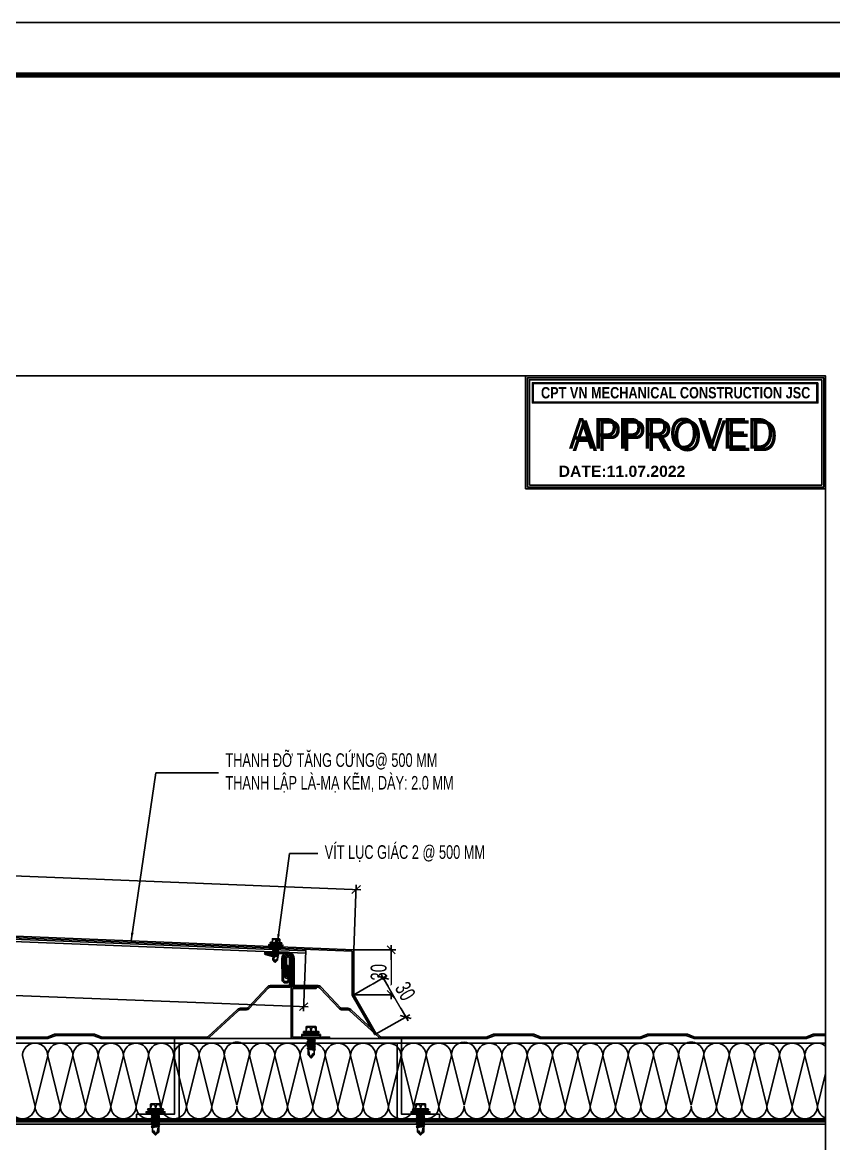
# Model space of a CAD drawing. Header units: inches. Extents: x 340055 to 349452, y -34649 to -30845.
# Drawn here: x 346654.8 to 346833.4, y -32537.8 to -32290.9 of the extents above; entities that cross this region are included whole.
import ezdxf
from ezdxf.enums import TextEntityAlignment as Align

# ---------------------------------------------------------------- set-up
doc = ezdxf.new("R2010")
doc.units = ezdxf.units.IN
doc.header["$MEASUREMENT"] = 0
for name, color, linetype in [('1', 1, 'Continuous'), ('3', 3, 'Continuous'), ('9', 9, 'Continuous'), ('DIM', 8, 'Continuous'), ('flashing', 6, 'Continuous'), ('FLAT BAR', 1, 'Continuous'), ('NET IN', 3, 'Continuous'), ('STRUCTURE', 1, 'Continuous')]:
    doc.layers.add(name, color=color, linetype=linetype)
doc.layers.add('TL-TIILE BLOCK A2$0$TL-TITLE BLOCK 1', color=7, linetype='Continuous', lineweight=50)
doc.styles.add('2501', font='', dxfattribs={"height": 250})
doc.styles.add('HX3', font='')
doc.styles.add('ST1H', font='vnshxh.shx', dxfattribs={"width": 0.7})
doc.styles.get('2501').set_extended_font_data('.VnArialH', bold=True)
doc.styles.get('HX3').set_extended_font_data('.VnBlackH')
doc.dimstyles.new('3', dxfattribs={"dimtxt": 3.5, "dimasz": 1.8, "dimexe": 1, "dimexo": 0, "dimgap": 1, "dimtad": 1, "dimdec": 0, "dimlfac": 3, "dimzin": 0, "dimdsep": 46, "dimtxsty": 'ST1H', "dimblk": 'OBLIQUE', "dimcen": 1, "dimdle": 1, "dimclrd": 8, "dimclre": 8, "dimclrt": 3, "dimadec": 0, "dimazin": 0, "dimtfac": 1, "dimtdec": 0, "dimtix": 1, "dimtofl": 0, "dimtmove": 1, "dimatfit": 3, "dimfxl": 0, "dimtolj": 1, "dimtzin": 0, "dimlwd": -1, "dimlwe": -1, "dimarcsym": 0})

# ---------------------------------------------------------------- blocks, each defined once
blk = doc.blocks.new('Short_Self_drilling')
at = {"layer": 'STRUCTURE', "color": 1, "linetype": 'Continuous'}
for p, q in [((6.427627954479767, 1.738392833212921), (-6.429513005297069, 1.731407889110349)), ((5.140815966860309, 3.758576308190055), (-5.14489680096085, 3.752988352908037)), ((-2.573002946065441, 2.897242611076892), (-5.14443113802034, 2.895845622256533)), ((-3.430611339657064, 3.753919678788276), (-3.432241159947287, 6.753919236069512)), ((2.996096488470096, 7.185983073446356), (-3.003902626091595, 7.182723432865324)), ((2.569853437845137, 2.900036588717998), (-2.573002946065441, 2.897242611076892)), ((-2.139722270753346, 2.804301490893651), (-2.139772891068527, 2.897477973489782)), ((6.254783779336451, 0.0033980583401509), (0, 0)), ((2.153436330773339, 2.803610794889015), (2.153384068114194, 2.899810331941417)), ((2.155231403857344, -0.5005684986439779), (2.15495177851361, 0.0141360434123012)), ((5.141281629800816, 2.901433577538357), (2.569853437845137, 2.900036588717998)), ((3.426530505556522, 3.757644982309622), (3.424900685266298, 6.757644539590662)), ((2.991563898096242, -1.173873452849355), (-2.701271820829788, -0.2300478911484528)), ((2.992392778130254, -2.699587513408329), (-2.700442940795775, -1.755761951707427)), ((2.993221658163487, -4.225301573973735), (-2.699614060763321, -3.281476012272638)), ((2.994050538196721, -5.751015634532515), (-2.698785180729308, -4.807190072831807)), ((2.994879418229954, -7.276729695091684), (-2.697956300695295, -6.332904133390587)), ((-2.137447682919757, -1.38251746946623), (-2.137727308262713, -0.8678129274101462)), ((-2.136618802886524, -2.908231530031636), (-2.136898428229479, -2.393526987975357)), ((-2.135789922853291, -4.433945590590611), (-2.136069548196246, -3.919241048534526)), ((-2.134961042819278, -5.959659651149584), (-2.135240668163012, -5.444955109093501)), ((-2.134132162785265, -7.485373711708558), (-2.134411788129, -6.970669169652475)), ((2.156060283889798, -2.026282559202952), (2.155780658547623, -1.511578017146868)), ((2.15688916392459, -3.551996619768162), (2.156609538580076, -3.037292077712078)), ((2.157718043957824, -5.077710680327137), (2.157438418614089, -4.563006138271052)), ((2.158546923991057, -6.603424740886306), (2.158267298648102, -6.088720198830222)), ((2.15937580402429, -8.129138801445281), (2.159096178681335, -7.614434259389196)), ((-1.907191146453572, -7.989583161942521), (-2.697127420662841, -7.858618193949756)), ((-2.136158421138263, -12.33087536617618), (-2.138249313164383, -8.482184079380202)), ((2.995708298264746, -8.802443755650854), (-1.142445727708296, -8.11637169230341)), ((2.149547514491652, -12.31434126327446), (2.147825613319842, -9.144849030159936))]:
    blk.add_line(p, q, dxfattribs=at)
blk.add_lwpolyline([(6.427860785949242, 1.309821467886779), (6.427627954479767, 1.738392833212921), (2.141332692833592, 2.806627274651808), (-2.144380960424314, 2.804298959951016), (-6.429513005297069, 1.731407889110349), (-6.429280173826034, 1.302836523784402)], close=True, dxfattribs=at)
for points in [[(-6.429280173826034, 1.302836523784402, -0.0888693454293002), (-6.25478377933567, -0.0033980583403458), (0, 0)], [(-0.1341407912236069, 3.755710563915012), (-0.330345590953844, 6.230310601738112, 0.3388783609517814), (-3.136335632067389, 6.228786181678383), (-3.329851547487903, 3.753974418914497)], [(3.295402521552594, 3.757573743949576), (3.099197721822357, 6.232173781772481, 0.3388783609517814), (0.2932076807080323, 6.230649361712753), (0.0996917652875189, 3.755837598948866)], [(-0.0831780369654942, -14.04042361661777), (-1.03952331320709, -12.24293085970332, -0.1486571711961959), (-1.399506232658105, -11.20425887450743), (-1.950379671918978, -7.716112156382742, -0.8150058696070384), (-1.207708120741569, -7.772025647410178, 0.1508326184272741), (-0.8461097890631208, -8.67637043731208)], [(2.149547514491652, -12.31434126327446), (0.1736163688643241, -14.2353829229142, -0.3335959825449872), (-0.1674471447708389, -14.24431018685326), (-2.136158421138263, -12.33087536617618)], [(2.149547514491652, -12.31434126327446), (1.711418715799611, -11.69935902120947, 0.522420288142555), (0.8806162489542787, -11.70855234734862), (-0.1674471447708389, -14.24431018685326)]]:
    blk.add_lwpolyline(points, format="xyb", dxfattribs=at)
for points in [[(2.991563898096242, -1.173873452849355), (2.155780993783212, -1.512195084185675), (-2.14239666522995, -0.8481802353483413), (-2.701271820829788, -0.2300478911484528), (-2.356202546260776, -0.0012800624287723)], [(2.992392778130254, -2.699587513408329), (2.156609873816445, -3.037909144744844), (-2.141567785197496, -2.37389429590751), (-2.700442940795775, -1.755761951707427), (-2.137447682919757, -1.38251746946623), (2.156060283889798, -2.026282559202952), (2.992392778130254, -2.699587513408329)], [(2.993221658163487, -4.225301573973735), (2.157438753850458, -4.56362320531025), (-2.140738905162704, -3.899608356472721), (-2.699614060763321, -3.281476012272638), (-2.136618802886524, -2.908231530031636), (2.15688916392459, -3.551996619768162), (2.993221658163487, -4.225301573973735)], [(2.994050538196721, -5.751015634532515), (2.158267633882912, -6.089337265869223), (-2.13991002512947, -5.425322417031696), (-2.698785180729308, -4.807190072831807), (-2.135789922853291, -4.433945590590611), (2.157718043957824, -5.077710680327137), (2.994050538196721, -5.751015634532515)], [(2.994879418229954, -7.276729695091684), (2.159096513917704, -7.615051326428198), (-2.139081145097017, -6.951036477590864), (-2.697956300695295, -6.332904133390587), (-2.134961042819278, -5.959659651149584), (2.158546923991057, -6.603424740886306), (2.994879418229954, -7.276729695091684)], [(-1.82255174405405, -8.525522331768894), (-2.138252265063004, -8.476750538149838), (-2.697127420662841, -7.858618193949756), (-2.134132162785265, -7.485373711708558), (-1.830993748842177, -7.530826038752299)], [(-1.26446323386803, -7.615771163026237), (2.15937580402429, -8.129138801445281), (2.995708298264746, -8.802443755650854)], [(-1.178973661122914, -0.0006405051596759999), (2.155231403857344, -0.5005684986439779), (2.991563898096242, -1.173873452849355)], [(2.995708298264746, -8.802443755650854), (2.159925393950938, -9.140765386987173), (-0.8461097890631208, -8.67637043731208)]]:
    blk.add_lwpolyline(points, dxfattribs=at)
for centre, radius, start, end in [((-4.990675107008168, 3.324500645651953), 0.4553965811850028, 109.7948656341679, 250.2673889182501), ((-3.00366979462134, 6.754152067539183), 0.4285714285714286, 90.03112727622582, 180.0311272761997), ((2.996329319940351, 6.757411708120407), 0.4285714285714286, 0.0311272761997568, 90.03112727622582), ((5.067819174060787, 3.329965159149001), 0.4347827605151089, 279.7275654188923, 80.33468913347895), ((9.987420900819416, 0.1735689433930604), 3.736514152360963, 162.296318979917, 182.6103064937473)]:
    blk.add_arc(centre, radius, start, end, dxfattribs=at)
blk = doc.blocks.new('A$C5F901649')
at = {"color": 3, "ltscale": 15}
blk.add_lwpolyline([(39.21025457041105, 32.56420712599356), (33.99951593758306, 32.56420712599356, -0.4142135623794883), (33.6661826017662, 32.89754045901645), (33.6661826017662, 38.90458847822447, 0.9999999999999999), (31.6661826017662, 38.90458847822447), (31.6661826017662, 34.09671414371405, 0.5649160004011177), (32.65760538162431, 34.09671414371405), (32.65760538162431, 36.75045812463213), (32.99738200561842, 36.75045812463213), (32.99738200561842, 34.09671414371405, -0.7379319858786806), (31.33498319418868, 34.09671414371405), (31.33284926594933, 38.90458847775881, -1.000000000019099), (33.99951593013247, 38.90458847822447), (33.99951593758306, 32.89754045901645), (39.21025457041105, 32.89754045901645, -0.2075964551783326), (39.9405513125821, 32.58067051049147), (44.21201171906432, 28.01428726043378, 0.2075964551769469), (44.45544396521291, 27.90866394394834), (45.8161175455316, 27.90866394394834, -0.2465847629019075), (46.63933032931527, 27.47639689974312), (52.90851006092271, 21.71941962503479, 0.2465847629088687), (53.18291432218393, 21.57533061029972), (76.37112766556675, 21.57533061029972, 0.0954145723961392), (76.49492455698783, 21.59917171337293), (77.92318019334925, 22.17047396759153, -0.09541457239907793), (78.29457087133778, 22.24199727727682), (86.37112766556675, 22.24199727727682, -0.09541457239991621), (86.74251833982999, 22.17047396759153), (88.17077397619141, 21.59917171337293, 0.09541457239204885), (88.29457086761249, 21.57533061029972), (110.2044609977747, 21.57533061029972, 0.0954145723961392), (110.3282578891958, 21.59917171337293), (111.7565135254408, 22.17047396759153, -0.09541457239907793), (112.1279041997041, 22.24199727727682), (120.2044609977747, 22.24199727727682, -0.09541457239991621), (120.5758516756468, 22.17047396759153), (122.0041073118919, 21.59917171337293, 0.0954145723961392), (122.1279042033129, 21.57533061029972), (146.7044610002195, 21.57533061029972, 0.0954145723961392), (146.8282578916405, 21.59917171337293), (148.2565135278855, 22.17047396759153, -0.09541457239907793), (148.6279042021488, 22.24199727727682), (156.7044609964942, 22.24199727727682, -0.09541457239991621), (157.0758516744827, 22.17047396759153), (158.5041073107277, 21.59917171337293, 0.0954145723961392), (158.6279042021488, 21.57533061029972), (181.816117545648, 21.57533061029972, 0.2465847629022811), (182.0905218067928, 21.71941962503479), (188.3597015384003, 27.47639689974312, -0.2465847628956181), (189.1829143223003, 27.90866394394834), (190.543587902619, 27.90866394394834, 0.207596455176947), (190.7870201486512, 28.01428726043378), (195.0584805551334, 32.58067051049147, -0.2075964551783325), (195.7887773010298, 32.89754045901645), (199.9995159338578, 32.89754045901645), (199.9995159338578, 38.90866394348268, 0.9999999999999999), (199.3328492696746, 38.90866394348268), (199.3328492696746, 34.91008501134638, 0.9999999999999997), (199.5221021641628, 34.91008501134638, -0.06733072974406991), (199.3542323131696, 35.94294556470413), (199.3542323131696, 37.31597427146335), (199.6661826017662, 37.31597427146335), (199.6661826017662, 35.95772500390012, 0.03910332473627059), (199.8554354998632, 34.91008501134638, -1.000000000008501), (198.9995159339742, 34.91008501134638), (198.9995159339742, 38.90866394348268, -1.000000000005457), (200.3328492659493, 38.90866394348268), (200.3328492659493, 32.89754045901645, -0.4142135623667018), (199.9995159338578, 32.56420712599356), (195.7887773010298, 32.56420712599356, 0.2075964551790254), (195.3019128051237, 32.35296049348835), (191.0304523985251, 27.786577242965, -0.2075964551790253), (190.543587902619, 27.57533061045979), (189.1829143223003, 27.57533061045979, 0.2465847628943333), (188.6341057960526, 27.28715258098964), (182.3649260718958, 21.53017530628131, -0.2465847629031922), (181.816117545648, 21.24199727727682), (158.6279042021488, 21.24199727727682, -0.09541457239975965), (158.3803104193066, 21.28967948295758), (156.9520547830616, 21.86098173764185, 0.09541457240180476), (156.7044609964942, 21.90866394378827), (148.6279042021488, 21.90866394378827, 0.09541457239975959), (148.3803104193066, 21.86098173764185), (146.9520547830616, 21.28967948295758, -0.09541457239975965), (146.7044610002195, 21.24199727727682), (122.1279042033129, 21.24199727727682, -0.09541457239975965), (121.8803104204708, 21.28967948295758), (120.4520547842258, 21.86098173764185, 0.09541457240180476), (120.2044609977747, 21.90866394378827), (112.1279041997041, 21.90866394378827, 0.09541457239975959), (111.8803104168619, 21.86098173764185), (110.4520547806169, 21.28967948295758, -0.09541457239975965), (110.2044609977747, 21.24199727727682), (88.29457086761249, 21.24199727727682, -0.0954145723977146), (88.04697708477033, 21.28967948295758), (86.6187214484089, 21.86098173764185, 0.09541457240180476), (86.37112766556675, 21.90866394378827), (78.29457087133778, 21.90866394378827, 0.09541457239975959), (78.04697708477033, 21.86098173764185), (76.6187214484089, 21.28967948295758, -0.09541457239975965), (76.37112766556675, 21.24199727727682), (53.18291432218393, 21.24199727727682, -0.246584762896716), (52.63410579966148, 21.53017530628131), (46.36492606805405, 27.28715258098964, 0.2465847628984269), (45.8161175455316, 27.57533061045979), (44.45544396521291, 27.57533061045979, -0.2075964551790254), (43.96857946919044, 27.786577242965), (39.69711906270823, 32.35296049348835, 0.2075964551790254)], format="xyb", close=True, dxfattribs=at)
at = {"layer": 'FLAT BAR'}
blk.add_lwpolyline([(33.3328492672299, 38.90434178958822, 1.000000000021828), (31.99951593141304, 38.90434178958822), (31.99951593141304, 35.02203499728057), (31.66618259932147, 35.02203499728057), (31.66618259932147, 38.90434178958822, -1.000000000021828), (33.66618259932147, 38.90434178958822), (33.66618259932147, 32.56396043782297), (38.84555345709668, 32.56396043782297), (38.84555345709668, 32.23062710433442), (33.66618259932147, 32.23062710433442), (33.66618259932147, 21.57508392212912), (41.82347375835525, 21.57508392212912), (41.82347375835525, 21.24175058910623), (33.3328492672299, 21.24175058910623)], format="xyb", close=True, dxfattribs=at)
at = {"layer": 'FLAT BAR', "linetype": 'Continuous'}
blk.add_lwpolyline([(66.66618260060204, 4.575083922434715), (58.3328492672299, 4.575083922434715), (58.3328492672299, 21.24175058910623), (8.332849267229903, 21.24175058910623), (8.332849267229903, 4.575083922434715), (-0.0004840660258196294, 4.575083922434715), (-0.0004840660258196294, 3.575083922434715), (9.332849267346319, 3.575083922434715), (9.332849267346319, 20.24175058910623), (57.33284926734632, 20.24175058910623), (57.33284926734632, 3.575083922434715), (66.66618260060204, 3.575083922434715)], close=True, dxfattribs=at)
at = {"color": 1}
for p, xscale, yscale, zscale, rotation in [((37.74482817883836, 21.57508392212912), 0.3199999990920701, 0.3199999990920701, 0.3199999990920701, 359.9688729036745), ((4.166182600602042, 4.575083918527525), -0.3200000000824856, 0.3199999998323619, 0.32, 0.03112738804631476), ((62.49951593397418, 4.575083918527525), -0.3200000000824856, 0.3199999998323619, 0.32, 0.03112738804631476)]:
    blk.add_blockref('Short_Self_drilling', p, dxfattribs=dict(at, xscale=xscale, yscale=yscale, zscale=zscale, rotation=rotation))
blk = doc.blocks.new('_Oblique')
at = {"color": 0, "linetype": 'ByBlock', "lineweight": -2}
blk.add_line((-0.5, -0.5), (0.5, 0.5), dxfattribs=at)
blk = doc.blocks.new('*D539')
at = {"color": 8, "linetype": 'Continuous', "transparency": 16777216}
for p, q in [((346736.0084529368, -32494.11231862849), (346736.0084529368, -32506.00610970047)), ((346727.7539068671, -32495.11231862849), (346737.0084529368, -32495.11231862849)), ((346727.7539068671, -32505.00610970047), (346737.0084529368, -32505.00610970047))]:
    blk.add_line(p, q, dxfattribs=at)
at = {"layer": 'Defpoints', "color": 0, "transparency": 16777216}
for p in [(346727.7539068671, -32495.11231862849), (346727.7539068671, -32505.00610970047), (346736.0084529368, -32505.00610970047)]:
    blk.add_point(p, dxfattribs=at)
at = {"color": 8, "transparency": 16777216, "xscale": 1.8, "yscale": 1.8, "zscale": 1.8}
for p, rotation in [((346736.0084529368, -32495.11231862849), 90), ((346736.0084529368, -32505.00610970047), 270)]:
    blk.add_blockref('_Oblique', p, dxfattribs=dict(at, rotation=rotation))
at = {"color": 3, "transparency": 16777216, "insert": (346733.2584529368, -32500.05921416457), "char_height": 3.5, "attachment_point": 5, "rotation": 90, "style": 'ST1H', "bg_fill": 3, "box_fill_scale": 1.25, "bg_fill_color": 256, "bg_fill_true_color": 13158600, "bg_fill_transparency": 0}
blk.add_mtext('\\A1;30', dxfattribs=at)
blk = doc.blocks.new('*D540')
at = {"color": 8, "linetype": 'Continuous', "transparency": 16777216}
for p, q in [((346727.7539068669, -32505.00610970051), (346735.1079444344, -32500.78012551149)), ((346733.742664489, -32500.41132926606), (346739.7076852687, -32510.79163002979)), ((346732.7224439467, -32513.65233427339), (346740.0764815141, -32509.42635008437))]:
    blk.add_line(p, q, dxfattribs=at)
at = {"layer": 'Defpoints', "color": 0, "transparency": 16777216}
for p in [(346727.7539068669, -32505.00610970051), (346739.2094434187, -32509.92459193437), (346732.7224439467, -32513.65233427339)]:
    blk.add_point(p, dxfattribs=at)
at = {"color": 8, "transparency": 16777216, "xscale": 1.8, "yscale": 1.8, "zscale": 1.8}
for p, rotation in [((346734.240906339, -32501.27836736149), 119.8837497408073), ((346739.2094434187, -32509.92459193437), 299.8837497408073)]:
    blk.add_blockref('_Oblique', p, dxfattribs=dict(at, rotation=rotation))
at = {"color": 3, "transparency": 16777216, "insert": (346739.1095296413, -32504.23131456043), "char_height": 3.5, "attachment_point": 5, "rotation": 299.88374974080733, "style": 'ST1H', "bg_fill": 3, "box_fill_scale": 1.25, "bg_fill_color": 256, "bg_fill_true_color": 13158600, "bg_fill_transparency": 0}
blk.add_mtext('\\A1;30', dxfattribs=at)
blk = doc.blocks.new('*D541')
at = {"color": 8, "linetype": 'Continuous', "transparency": 16777216}
for p, q in [((346729.2891650391, -32481.88527284509), (346547.3404133953, -32474.54024793239)), ((346547.8035275845, -32487.85999813242), (346548.3799353701, -32473.58139754582)), ((346727.7539068669, -32495.12435145685), (346728.3303146525, -32480.84575087025))]:
    blk.add_line(p, q, dxfattribs=at)
at = {"layer": 'Defpoints', "color": 0, "transparency": 16777216}
for p in [(346548.339599576, -32474.58058372653), (346547.8035275845, -32487.85999813242), (346727.7539068669, -32495.12435145685)]:
    blk.add_point(p, dxfattribs=at)
at = {"color": 8, "transparency": 16777216, "xscale": 1.8, "yscale": 1.8, "zscale": 1.8}
for p, rotation in [((346548.339599576, -32474.58058372653), 177.6883020971866), ((346728.2899788584, -32481.84493705096), 357.6883020971866)]:
    blk.add_blockref('_Oblique', p, dxfattribs=dict(at, rotation=rotation))
at = {"color": 3, "transparency": 16777216, "insert": (346638.4257126511, -32475.4649983918), "char_height": 3.5, "attachment_point": 5, "rotation": 357.6883020971866, "style": 'ST1H', "bg_fill": 3, "box_fill_scale": 1.25, "bg_fill_color": 256, "bg_fill_true_color": 13158600, "bg_fill_transparency": 0}
blk.add_mtext('\\A1;540', dxfattribs=at)
blk = doc.blocks.new('*D546')
at = {"color": 8, "linetype": 'Continuous', "transparency": 16777216}
for p, q in [((346544.1557664961, -32488.67379018152), (346543.6442107802, -32501.99298883499)), ((346717.2255369005, -32495.32094911368), (346716.7139811846, -32508.64014776715)), ((346717.7516235334, -32507.67926361392), (346542.683326627, -32500.95534648616))]:
    blk.add_line(p, q, dxfattribs=at)
at = {"layer": 'Defpoints', "color": 0, "transparency": 16777216}
for p in [(346544.1557664961, -32488.67379018152), (346717.2255369005, -32495.32094911368), (346543.682589878, -32500.99372558396)]:
    blk.add_point(p, dxfattribs=at)
at = {"color": 8, "transparency": 16777216, "xscale": 1.8, "yscale": 1.8, "zscale": 1.8}
for p, rotation in [((346543.682589878, -32500.99372558396), 177.8004994880687), ((346716.7523602823, -32507.64088451612), 357.8004994880687)]:
    blk.add_blockref('_Oblique', p, dxfattribs=dict(at, rotation=rotation))
at = {"color": 3, "transparency": 16777216, "insert": (346630.3230175991, -32501.56933110972), "char_height": 3.5, "attachment_point": 5, "rotation": 357.80049948806874, "style": 'ST1H', "bg_fill": 3, "box_fill_scale": 1.25, "bg_fill_color": 256, "bg_fill_true_color": 13158600, "bg_fill_transparency": 0}
blk.add_mtext('\\A1;520', dxfattribs=at)
blk = doc.blocks.new('DAUKIEMSOAT')
at = {"layer": '1'}
h = blk.add_hatch(color=10, dxfattribs=at)
h.dxf.hatch_style = 1
h.paths.add_polyline_path([(-1009.302346005781, -10752.83447554211), (-1009.302346005781, -10728.78902049125), (-944.1114220330045, -10728.78902049125), (-944.1114220330045, -10752.83447554211)], flags=16)
h.paths.add_polyline_path([(-1009.732283485635, -10753.26441302196), (-1009.732283485635, -10728.35908301139), (-943.6814845531508, -10728.35908301139), (-943.6814845531508, -10753.26441302196)])
h = blk.add_hatch(color=10, dxfattribs=at)
h.dxf.hatch_style = 1
h.paths.add_polyline_path([(-945.6589860661215, -10734.13468601643), (-1008.046240757339, -10734.13468601643), (-1008.046240757339, -10730.0549234466), (-945.6589860661215, -10730.0549234466)], flags=16)
h.paths.add_polyline_path([(-945.3977207090966, -10729.86085546201), (-945.3977207090966, -10734.32875400102), (-1008.240308742158, -10734.32875400102), (-1008.240308742158, -10729.86085546201)])
at = {"layer": '1', "color": 10}
for points in [[(-1009.732283485635, -10753.26441302196), (-1009.732283485635, -10728.35908301139), (-943.6814845531508, -10728.35908301139), (-943.6814845531508, -10753.26441302196)], [(-1009.302346005781, -10752.83447554211), (-1009.302346005781, -10728.78902049125), (-944.1114220330045, -10728.78902049125), (-944.1114220330045, -10752.83447554211)], [(-1008.872408525928, -10752.40453806225), (-1008.872408525928, -10729.2189579711), (-944.5413595128582, -10729.2189579711), (-944.5413595128582, -10752.40453806225)], [(-945.3977207090966, -10729.86085546201), (-945.3977207090966, -10734.32875400102), (-1008.240308742158, -10734.32875400102), (-1008.240308742158, -10729.86085546201)], [(-945.6589860661215, -10734.13468601643), (-1008.046240757339, -10734.13468601643), (-1008.046240757339, -10730.0549234466), (-945.6589860661215, -10730.0549234466)]]:
    blk.add_lwpolyline(points, close=True, dxfattribs=at)
at = {"layer": '1', "color": 10, "style": '2501', "width": 0.8}
blk.add_text('CPT VN MECHANICAL CONSTRUCTION JSC', height=2.5, dxfattribs=at).set_placement((-1006.342192104914, -10733.31617755078))
at = {"layer": '1', "color": 10, "style": 'HX3', "width": 0.9}
blk.add_text('APPROVED', height=6.75, dxfattribs=at).set_placement((-977.6410481890352, -10744.3738182052), align=Align.CENTER)
at = {"layer": '1', "color": 251, "linetype": 'Continuous', "true_color": 0x645e5e, "style": 'HX3', "width": 0.9}
blk.add_text('APPROVED', height=6.75, dxfattribs=at).set_placement((-976.8231337627449, -10744.91860058907), align=Align.CENTER)
at = {"layer": '1', "color": 10, "style": '2501'}
blk.add_attdef('DATE', text='', height=2.475000000000051, dxfattribs=at).set_placement((-1002.447773700955, -10749.36871982921), align=Align.MIDDLE_LEFT)
blk = doc.blocks.new('A$C57dc6cef')
at = {"layer": 'DIM', "color": 1}
blk.add_blockref('DAUKIEMSOAT', (1009.732283485635, 10753.26441302196), dxfattribs=at).add_auto_attribs({'DATE': 'DATE:11.07.2022'})
blk = doc.blocks.new('A$Cc64c765f')
at = {"layer": '9'}
blk.add_blockref('A$C57dc6cef', (-1.74714722065255, 0), dxfattribs=at)
blk = doc.blocks.new('kt kien truc 1')
at = {"layer": 'Defpoints', "color": 8}
blk.add_lwpolyline([(0, 0), (594, 0), (594, 420), (0, 420)], close=True, dxfattribs=at)
at = {"layer": 'TL-TIILE BLOCK A2$0$TL-TITLE BLOCK 1', "const_width": 1}
blk.add_lwpolyline([(20, 10), (579, 10), (584, 15), (584, 405), (579, 410), (20, 410), (15, 405), (15, 15)], close=True, dxfattribs=at)

msp = doc.modelspace()

# ---------------------------------------------------------------- hatches: boundary and pattern name
at = {"true_color": 0xf2ee0d}
h = msp.add_hatch(dxfattribs=at)
h.set_pattern_fill('ANSI37,_O', color=2, scale=4)
h.set_pattern_definition([(135, (668898.887516862, 3611.669737454227), (0.3535533905932737, 0.3535533905932738), []), (45.00000000000001, (668898.887516862, 3611.669737454227), (0.3535533905932738, -0.3535533905932737), [])])
h.paths.add_polyline_path([(346262.3035275814, -32532.9938546926), (346262.3035275814, -32532.66052135923), (346831.6414569235, -32532.66052135923), (346831.6414569235, -32532.9938546926)])

# ---------------------------------------------------------------- linework, layer by layer
at = {"color": 9, "ltscale": 0.5}
for p, q in [((346657.6146223937, -32529.54941024567), (346654.8368446169, -32518.43829913488)), ((346660.3924001703, -32518.4382991348), (346657.6146223937, -32529.54941024567)), ((346663.1701779472, -32529.54941024563), (346660.3924001703, -32518.4382991348)), ((346665.9479557239, -32518.43829913473), (346663.1701779472, -32529.54941024563)), ((346668.7257335007, -32529.54941024556), (346665.9479557239, -32518.43829913473)), ((346671.5035112773, -32518.43829913464), (346668.7257335007, -32529.54941024556)), ((346674.2812890541, -32529.54941024571), (346671.5035112773, -32518.43829913488)), ((346677.0590668308, -32518.43829913484), (346674.2812890541, -32529.54941024571)), ((346679.8368446077, -32529.54941024563), (346677.0590668308, -32518.43829913484)), ((346682.6146223844, -32518.43829913477), (346679.8368446077, -32529.54941024563)), ((346685.3924001611, -32529.54941024559), (346682.6146223844, -32518.43829913477)), ((346688.1701779377, -32518.43829913469), (346685.3924001611, -32529.54941024559)), ((346690.9479557146, -32529.54941024578), (346688.1701779378, -32518.43829913492)), ((346693.7257334912, -32518.43829913488), (346690.9479557146, -32529.54941024578)), ((346696.5035112681, -32529.54941024567), (346693.7257334912, -32518.43829913488)), ((346699.2812890448, -32518.4382991348), (346696.5035112681, -32529.54941024567)), ((346702.0506021903, -32529.33272134443), (346699.2728244134, -32518.22161023364)), ((346704.8283799668, -32518.22161023356), (346702.0506021903, -32529.33272134443)), ((346707.6146223752, -32529.5494102455), (346704.8368445985, -32518.43829913472)), ((346710.3924001519, -32518.43829913463), (346707.6146223752, -32529.5494102455)), ((346713.1701779288, -32529.54941024545), (346710.3924001519, -32518.43829913463)), ((346715.9479557055, -32518.43829913456), (346713.1701779288, -32529.54941024545)), ((346718.7257334822, -32529.54941024538), (346715.9479557055, -32518.43829913456)), ((346721.5035112588, -32518.43829913448), (346718.7257334822, -32529.54941024538)), ((346724.2812890357, -32529.54941024554), (346721.5035112589, -32518.43829913472)), ((346727.0590668123, -32518.43829913466), (346724.2812890357, -32529.54941024554)), ((346729.8368445892, -32529.54941024545), (346727.0590668123, -32518.43829913466)), ((346732.6146223659, -32518.43829913459), (346729.8368445892, -32529.54941024545)), ((346735.3924001427, -32529.54941024542), (346732.6146223659, -32518.43829913459)), ((346738.1701779193, -32518.43829913452), (346735.3924001427, -32529.54941024542)), ((346740.9479556961, -32529.54941024561), (346738.1701779194, -32518.43829913475)), ((346743.7257334728, -32518.43829913472), (346740.9479556961, -32529.54941024561)), ((346746.5035112497, -32529.5494102455), (346743.7257334728, -32518.43829913472)), ((346749.2812890264, -32518.43829913463), (346746.5035112497, -32529.5494102455)), ((346752.0506021719, -32529.33272134426), (346749.272824395, -32518.22161023347)), ((346754.8283799484, -32518.22161023338), (346752.0506021719, -32529.33272134426)), ((346757.6146223568, -32529.54941024534), (346754.83684458, -32518.43829913455)), ((346760.3924001335, -32518.43829913446), (346757.6146223568, -32529.54941024534)), ((346763.1701779104, -32529.54941024529), (346760.3924001335, -32518.43829913446)), ((346765.947955687, -32518.43829913439), (346763.1701779104, -32529.54941024529)), ((346768.7257334638, -32529.54941024521), (346765.947955687, -32518.43829913439)), ((346771.5035112404, -32518.4382991343), (346768.7257334638, -32529.54941024521)), ((346774.2812890172, -32529.54941024537), (346771.5035112405, -32518.43829913455)), ((346777.0590667939, -32518.4382991345), (346774.2812890172, -32529.54941024537)), ((346779.8368445708, -32529.54941024529), (346777.0590667939, -32518.4382991345)), ((346782.6146223475, -32518.43829913442), (346779.8368445708, -32529.54941024529)), ((346785.3924001242, -32529.54941024525), (346782.6146223475, -32518.43829913442)), ((346788.1701779008, -32518.43829913435), (346785.3924001242, -32529.54941024525)), ((346790.9479556777, -32529.54941024545), (346788.1701779009, -32518.43829913458)), ((346793.7257334544, -32518.43829913455), (346790.9479556777, -32529.54941024545)), ((346796.5035112313, -32529.54941024534), (346793.7257334544, -32518.43829913455)), ((346799.2812890079, -32518.43829913446), (346796.5035112313, -32529.54941024534)), ((346802.0506021534, -32529.33272134409), (346799.2728243765, -32518.2216102333)), ((346804.82837993, -32518.22161023322), (346802.0506021534, -32529.33272134409)), ((346807.6146223384, -32529.54941024516), (346804.8368445616, -32518.43829913437)), ((346810.392400115, -32518.43829913429), (346807.6146223384, -32529.54941024516)), ((346813.1701778919, -32529.54941024512), (346810.392400115, -32518.43829913429)), ((346815.9479556686, -32518.43829913422), (346813.1701778919, -32529.54941024512)), ((346818.7257334454, -32529.54941024505), (346815.9479556686, -32518.43829913422)), ((346821.503511222, -32518.43829913413), (346818.7257334454, -32529.54941024505)), ((346824.2812889988, -32529.5494102452), (346821.503511222, -32518.43829913437)), ((346827.0590667755, -32518.43829913433), (346824.2812889988, -32529.5494102452)), ((346829.8368445524, -32529.54941024512), (346827.0590667755, -32518.43829913433)), ((346831.6414569235, -32522.33096075794), (346829.8368445524, -32529.54941024512))]:
    msp.add_line(p, q, dxfattribs=at)
at = {"color": 8}
msp.add_lwpolyline([(346262.3035275814, -32368.74548168194), (346831.6414569235, -32368.74548168194), (346831.6414569235, -32720.32533779884), (346262.3035275814, -32720.32533779884)], close=True, dxfattribs=at)
at = {"color": 2, "true_color": 0xf2ee0d}
msp.add_lwpolyline([(346544.1624254192, -32488.42380394057), (346544.1491075729, -32488.92377642247), (346717.205634754, -32495.82055286123), (346717.2255369005, -32495.32094911368), (346544.1624225869, -32488.4239102708)], dxfattribs=at)
at = {"color": 3, "ltscale": 15}
for points in [[(346713.3872011181, -32495.66265604903), (346708.3968931314, -32495.66265604903, 0.9999999999999999), (346708.3746830177, -32496.17135127053), (346710.3574172806, -32496.73983185169), (346710.3796273943, -32496.48596909795), (346708.3968931314, -32495.91748851714), (346713.3872011181, -32495.91748851714)], [(346831.6414569235, -32513.98928585231), (346829.2652491818, -32513.98928585231, 0.09541457239975959), (346829.017655399, -32514.03696805846), (346827.5893997627, -32514.60827031314, -0.09541457239975965), (346827.3418059799, -32514.65595251882), (346802.765249183, -32514.65595251882, -0.09541457239975965), (346802.5176554002, -32514.60827031314), (346801.0893997639, -32514.03696805846, 0.09541457240180476), (346800.8418059775, -32513.98928585231), (346792.7652491794, -32513.98928585231, 0.09541457239975959), (346792.5176553965, -32514.03696805846), (346791.0893997603, -32514.60827031314, -0.09541457239975965), (346790.8418059775, -32514.65595251882), (346768.9319158473, -32514.65595251882, -0.0954145723977146), (346768.6843220645, -32514.60827031314), (346767.2560664281, -32514.03696805846, 0.09541457240180476), (346767.0084726452, -32513.98928585231), (346758.931915851, -32513.98928585231, 0.09541457239975959), (346758.6843220645, -32514.03696805846), (346757.2560664281, -32514.60827031314, -0.09541457239975965), (346757.0084726452, -32514.65595251882), (346733.8202593019, -32514.65595251882, -0.246584762896716), (346733.2714507793, -32514.36777448982), (346727.0022710477, -32508.61079721511, 0.2465847628984269), (346726.4534625252, -32508.32261918564), (346725.0927889449, -32508.32261918564, -0.2075964551790254), (346724.6059244489, -32508.11137255313), (346720.3344640424, -32503.54498930261, 0.2075964551790254), (346719.8475995501, -32503.3337426701), (346714.6368609173, -32503.3337426701, -0.4142135623794883), (346714.3035275814, -32503.00040933708), (346714.3035275814, -32496.99336131787, 0.9999999999999999), (346712.3035275814, -32496.99336131787), (346712.3035275814, -32501.80123565238, 0.5649160004011177), (346713.2949503613, -32501.80123565238), (346713.2949503613, -32499.14749167147), (346713.6347269853, -32499.14749167147), (346713.6347269853, -32501.80123565238, -0.7379319858786806), (346711.9723281739, -32501.80123565238), (346711.9701942456, -32496.99336131834, -1.000000000019099), (346714.6368609098, -32496.99336131787), (346714.6368609173, -32503.00040933708), (346719.8475995501, -32503.00040933708, -0.2075964551783326), (346720.5778962923, -32503.31727928561), (346724.8493566987, -32507.88366253566, 0.2075964551769469), (346725.0927889449, -32507.98928585215), (346726.4534625252, -32507.98928585215, -0.2465847629019075), (346727.276675309, -32508.42155289635), (346733.5458550406, -32514.17853017106, 0.2465847629088687), (346733.8202593019, -32514.3226191858), (346757.0084726452, -32514.3226191858, 0.0954145723961392), (346757.1322695367, -32514.29877808272), (346758.560525173, -32513.72747582851, -0.09541457239907793), (346758.931915851, -32513.65595251882), (346767.0084726452, -32513.65595251882, -0.09541457239991621), (346767.3798633195, -32513.72747582851), (346768.8081189559, -32514.29877808272, 0.09541457239204885), (346768.9319158473, -32514.3226191858), (346790.8418059775, -32514.3226191858, 0.0954145723961392), (346790.9656028689, -32514.29877808272), (346792.3938585051, -32513.72747582851, -0.09541457239907793), (346792.7652491794, -32513.65595251882), (346800.8418059775, -32513.65595251882, -0.09541457239991621), (346801.2131966553, -32513.72747582851), (346802.6414522916, -32514.29877808272, 0.0954145723961392), (346802.765249183, -32514.3226191858), (346827.3418059799, -32514.3226191858, 0.0954145723961392), (346827.4656028713, -32514.29877808272), (346828.8938585076, -32513.72747582851, -0.09541457239907793), (346829.2652491818, -32513.65595251882), (346831.6414569235, -32513.65595251882)]]:
    msp.add_lwpolyline(points, format="xyb", dxfattribs=at)
at = {"color": 8}
for points in [[(346831.6414569235, -32515.66052135911), (346262.3035275814, -32515.66052135911)], [(346262.3035275814, -32532.32718802585), (346831.6414569235, -32532.32718802585)]]:
    msp.add_lwpolyline(points, dxfattribs=at)
at = {"color": 2, "true_color": 0xf2ee0d}
msp.add_lwpolyline([(346262.3035275814, -32532.9938546926), (346262.3035275814, -32532.66052135923), (346831.6414569235, -32532.66052135923), (346831.6414569235, -32532.9938546926)], close=True, dxfattribs=at)
at = {"color": 94}
for points in [[(346831.6414569235, -32532.9938546926), (346262.3035275814, -32532.9938546926)], [(346831.6414569235, -32533.4938546926), (346262.3035275814, -32533.4938546926)]]:
    msp.add_lwpolyline(points, dxfattribs=at)
at = {"color": 9, "ltscale": 0.5}
for centre, major_axis, ratio, start_param, end_param in [((346657.6146223936, -32518.43829913485), (1.964185502891977, 1.964185502891977), 0.999999999997207, 5.497787143796457, 8.639379797386251), ((346663.1701779471, -32518.43829913477), (-1.964185502966398, 1.964185502966398), 0.9999999999790549, 3.926990817010811, 7.068583470600604), ((346668.7257335006, -32518.43829913469), (-1.964185502871299, 1.9641855028713), 0.9999999999999262, 3.926990817002994, 7.068583470592787), ((346674.2812890541, -32518.43829913486), (-1.964185502891589, 1.964185502891589), 0.9999999999949827, 3.926990816997608, 7.068583470587401), ((346679.8368446075, -32518.4382991348), (-1.964185502966398, 1.964185502966398), 0.9999999999790549, 3.926990817010811, 7.068583470600604), ((346685.392400161, -32518.43829913473), (-1.964185502871299, 1.9641855028713), 0.9999999999999262, 3.926990817000375, 7.068583470590168), ((346690.9479557145, -32518.4382991349), (-1.96418550289603, 1.96418550289603), 0.9999999999930798, 3.926990816998559, 7.068583470588353), ((346696.503511268, -32518.43829913485), (-1.964185502966398, 1.964185502966399), 0.9999999999790545, 3.92699081701343, 7.068583470603223), ((346702.0506021901, -32518.2216102336), (1.964185502891977, 1.964185502891977), 0.999999999997207, 5.497787143796457, 8.639379797386251), ((346707.6146223752, -32518.43829913467), (1.964185502888094, 1.964185502888094), 0.9999999999985416, 5.497787143797125, 8.639379797386919), ((346713.1701779287, -32518.43829913459), (1.964185502929824, 1.964185502929824), 0.9999999999953413, 5.497787143792905, 8.639379797382698), ((346718.7257334821, -32518.43829913452), (1.964185502874334, 1.964185502874334), 0.9999999999968364, 5.497787143796272, 8.639379797386066), ((346724.2812890356, -32518.43829913469), (1.96418550291745, 1.96418550291745), 0.9999999999712696, 5.49778714377825, 8.639379797368044), ((346729.8368445892, -32518.43829913463), (1.964185502929824, 1.964185502929824), 0.9999999999953413, 5.497787143792905, 8.639379797382698), ((346735.3924001426, -32518.43829913456), (-1.964185502870038, 1.964185502870038), 0.9999999999985913, 3.926990817001043, 7.068583470590836), ((346740.9479556961, -32518.43829913474), (1.96418550291745, 1.964185502917449), 0.9999999999712699, 5.497787143775631, 8.639379797365425), ((346746.5035112496, -32518.43829913467), (1.964185502933003, 1.964185502933002), 0.9999999999921039, 5.497787143793905, 8.639379797383699), ((346752.0506021717, -32518.22161023343), (1.96418550291536, 1.96418550291536), 0.9999999999917331, 5.497787143793721, 8.639379797383514), ((346757.6146223567, -32518.4382991345), (1.96418550291536, 1.96418550291536), 0.9999999999917331, 5.497787143793721, 8.639379797383514), ((346763.1701779102, -32518.43829913442), (1.964185502929824, 1.964185502929824), 0.9999999999953413, 5.497787143792905, 8.639379797382698), ((346768.7257334637, -32518.43829913434), (-1.964185502857407, 1.964185502857408), 0.9999999999931174, 3.926990817006399, 7.068583470596192), ((346774.2812890172, -32518.43829913452), (1.964185502909001, 1.964185502909001), 0.9999999999982083, 5.4977871437891, 8.639379797378893), ((346779.8368445707, -32518.43829913446), (1.964185502929824, 1.964185502929824), 0.9999999999953413, 5.497787143792905, 8.639379797382698), ((346785.3924001242, -32518.43829913439), (-1.964185502860587, 1.964185502860587), 0.9999999999898797, 3.926990817005398, 7.068583470595192), ((346790.9479556776, -32518.43829913456), (-1.964185502908661, 1.964185502908661), 0.9999999999985542, 3.926990816993203, 7.068583470582996), ((346796.5035112312, -32518.4382991345), (1.964185502933003, 1.964185502933002), 0.9999999999921039, 5.497787143793905, 8.639379797383699), ((346802.0506021533, -32518.22161023326), (1.964185502888094, 1.964185502888094), 0.9999999999985416, 5.497787143797125, 8.639379797386919), ((346807.6146223383, -32518.43829913434), (1.964185502891977, 1.964185502891977), 0.999999999997207, 5.497787143796457, 8.639379797386251), ((346813.1701778918, -32518.43829913426), (-1.964185502966398, 1.964185502966398), 0.9999999999790549, 3.926990817010811, 7.068583470600604), ((346818.7257334453, -32518.43829913418), (-1.964185502871299, 1.9641855028713), 0.9999999999999262, 3.926990817002994, 7.068583470592787), ((346824.2812889988, -32518.43829913435), (-1.964185502891589, 1.964185502891589), 0.9999999999949827, 3.926990816997608, 7.068583470587401), ((346829.8368445523, -32518.43829913429), (-1.964185502966398, 1.964185502966398), 0.9999999999790549, 4.790649431753794, 7.068583470600604), ((346654.836844617, -32529.54941024567), (1.964185502944019, 1.964185502944019), 0.9999999999835059, 2.356194490184098, 3.926990816995488), ((346654.8368446169, -32529.54941024572), (-1.964185502907639, 1.96418550290764), 0.9999999999995944, 2.356194490213097, 3.926990817005779), ((346660.3924001704, -32529.54941024567), (1.964185502956, 1.964185502956), 0.9999999999713071, 2.356194490180617, 5.49778714377041), ((346665.947955724, -32529.54941024565), (-1.964185502927032, 1.964185502927033), 0.9999999999981832, 0.7853981634035949, 3.926990816993388), ((346671.5035112775, -32529.54941024563), (-1.964185502909923, 1.964185502909923), 0.9999999999998885, 0.785398163405362, 3.926990816995155), ((346677.059066831, -32529.5494102456), (-1.964185502927032, 1.964185502927033), 0.9999999999981832, 0.7853981634035949, 3.926990816993388), ((346682.6146223845, -32529.54941024559), (1.964185502910387, 1.964185502910387), 0.9999999999758422, 2.356194490182885, 5.497787143772678), ((346688.170177938, -32529.54941024556), (-1.964185502972757, 1.964185502972758), 0.9999999999725793, 0.7853981634190168, 3.92699081700881), ((346693.7257334915, -32529.54941024552), (-1.964185502934653, 1.964185502934654), 0.9999999999930426, 0.7853981634035461, 3.926990816993339), ((346699.2812890451, -32529.5494102455), (-1.964185502908661, 1.964185502908661), 0.9999999999985542, 0.7853981634034097, 3.926990816993203), ((346704.8368445985, -32529.5494102455), (-1.964185502940726, 1.964185502940726), 0.9999999999868595, 0.7853981634013993, 2.356194490185775), ((346704.8368445985, -32529.54941024556), (-1.964185502907639, 1.96418550290764), 0.9999999999995944, 2.356194490213097, 3.926990817005779), ((346710.392400152, -32529.5494102455), (-1.964185502930213, 1.964185502930213), 0.9999999999949454, 0.7853981634025948, 3.926990816992388), ((346715.9479557056, -32529.54941024548), (1.964185502947551, 1.96418550294755), 0.9999999999982458, 2.356194490194087, 5.49778714378388), ((346721.503511259, -32529.54941024546), (-1.964185502891589, 1.964185502891589), 0.9999999999949827, 0.7853981634078151, 3.926990816997608), ((346727.0590668126, -32529.54941024543), (-1.964185502927032, 1.964185502927033), 0.9999999999981832, 0.7853981634035949, 3.926990816993388), ((346732.614622366, -32529.54941024541), (-1.96418550289921, 1.964185502899211), 0.9999999999898422, 0.7853981634051461, 3.926990816994939), ((346738.1701779196, -32529.54941024538), (1.964185502926644, 1.964185502926644), 0.9999999999985792, 2.356194490202112, 5.497787143791905), ((346743.7257334731, -32529.54941024535), (-1.964185502930213, 1.964185502930213), 0.9999999999949454, 0.7853981634025948, 3.926990816992388), ((346749.2812890266, -32529.54941024534), (1.964185502910387, 1.964185502910387), 0.9999999999758422, 2.356194490182885, 5.497787143772678), ((346754.8368445801, -32529.54941024533), (-1.964185502956419, 1.964185502956419), 0.999999999991835, 0.7853981633989116, 2.356194490188262), ((346754.8368445801, -32529.54941024538), (1.964185502896295, 1.964185502896294), 0.9999999999928111, 3.926990817011791, 5.49778714379426), ((346760.3924001335, -32529.54941024533), (-1.964185502930213, 1.964185502930213), 0.9999999999949454, 0.7853981634025948, 3.926990816992388), ((346765.9479556871, -32529.54941024531), (-1.964185502927032, 1.964185502927033), 0.9999999999981832, 0.7853981634035949, 3.926990816993388), ((346771.5035112406, -32529.54941024529), (-1.964185502894769, 1.964185502894769), 0.9999999999917453, 0.7853981634068141, 3.926990816996607), ((346777.0590667941, -32529.54941024526), (-1.964185502930213, 1.964185502930213), 0.9999999999949454, 0.7853981634025948, 3.926990816992388), ((346782.6146223476, -32529.54941024524), (-1.964185502911841, 1.964185502911842), 0.9999999999953162, 0.7853981634024092, 3.926990816992202), ((346788.1701779011, -32529.54941024521), (1.964185502926644, 1.964185502926644), 0.999999999998579, 2.356194490199492, 5.497787143789285), ((346793.7257334547, -32529.54941024518), (1.964185502955297, 1.964185502955296), 0.9999999999694041, 2.356194490179666, 5.497787143769459), ((346799.2812890082, -32529.54941024516), (-1.96418550289921, 1.964185502899211), 0.9999999999898422, 0.7853981634077654, 3.926990816997558), ((346804.8368445617, -32529.54941024516), (1.964185502944019, 1.964185502944019), 0.9999999999835059, 2.356194490184098, 3.926990816995488), ((346804.8368445616, -32529.54941024521), (-1.964185502907639, 1.96418550290764), 0.9999999999995944, 2.356194490213097, 3.926990817005779), ((346810.3924001151, -32529.54941024516), (1.964185502956, 1.964185502956), 0.9999999999713071, 2.356194490180617, 5.49778714377041), ((346815.9479556687, -32529.54941024514), (-1.964185502927032, 1.964185502927033), 0.9999999999981832, 0.7853981634035949, 3.926990816993388), ((346821.5035112222, -32529.54941024512), (-1.964185502909923, 1.964185502909923), 0.9999999999998885, 0.785398163405362, 3.926990816995155), ((346827.0590667757, -32529.54941024509), (-1.964185502927032, 1.964185502927033), 0.9999999999981832, 0.7853981634035949, 3.926990816993388), ((346832.6146223292, -32529.54941024508), (1.964185502910387, 1.964185502910387), 0.9999999999758422, 2.356194490182885, 3.569057216168416)]:
    msp.add_ellipse(centre, major_axis=major_axis, ratio=ratio, start_param=start_param, end_param=end_param, dxfattribs=at)
at = {"layer": 'flashing'}
msp.add_lwpolyline([(346547.8035275845, -32488.24849378296), (346727.4205735336, -32495.42665924806), (346727.4205735336, -32505.09207015414), (346732.3938708216, -32513.77628273493), (346732.7224439467, -32513.6523342734), (346727.7539068669, -32505.00610970046), (346727.7539068669, -32495.11231863133), (346547.8035275845, -32487.85999813242), (346367.8531483021, -32495.11231863133), (346367.8531483021, -32505.00610970046), (346362.8846112224, -32513.6523342734), (346363.2131843474, -32513.77628273493), (346368.1864816355, -32505.09207015414), (346368.1864816355, -32495.42665924806)], close=True, dxfattribs=at)
at = {"layer": 'FLAT BAR'}
msp.add_lwpolyline([(346713.9701942469, -32496.99360800651, 1.000000000021828), (346712.6368609111, -32496.99360800651), (346712.6368609111, -32500.87591479882), (346712.303527579, -32500.87591479882), (346712.303527579, -32496.99360800651, -1.000000000021828), (346714.303527579, -32496.99360800651), (346714.303527579, -32503.33398935827), (346719.4828984368, -32503.33398935827), (346719.4828984368, -32503.66732269176), (346714.303527579, -32503.66732269176), (346714.303527579, -32514.32286587397), (346722.460818738, -32514.32286587397), (346722.460818738, -32514.65619920699), (346713.9701942469, -32514.65619920699)], format="xyb", close=True, dxfattribs=at)
at = {"layer": 'FLAT BAR', "linetype": 'Continuous'}
msp.add_lwpolyline([(346746.6368609136, -32531.32286587366), (346738.3035275802, -32531.32286587366), (346738.3035275802, -32514.65619920699), (346688.3035275802, -32514.65619920699), (346688.3035275802, -32531.32286587366), (346679.970194247, -32531.32286587366), (346679.970194247, -32532.32286587366), (346689.3035275803, -32532.32286587366), (346689.3035275803, -32515.65619920699), (346737.3035275803, -32515.65619920699), (346737.3035275803, -32532.32286587366), (346746.6368609136, -32532.32286587366)], close=True, dxfattribs=at)

# ---------------------------------------------------------------- block references
msp.add_blockref('A$Cc64c765f', (346767.3378052117, -32393.6508116925))
at = {"color": 1}
for p, xscale, yscale, zscale, rotation in [((346710.6022976172, -32494.42107825803), 0.2399999992715162, 0.2399999992715162, 0.2399999992715162, 357.660999820893), ((346718.3821731585, -32514.32286587397), 0.3199999990920701, 0.3199999990920701, 0.3199999990920701, 359.9688729036745), ((346684.1368609136, -32531.32286587757), -0.3200000000824856, 0.3199999998323619, 0.32, 0.03112738804631476), ((346742.470194247, -32531.32286587757), -0.3200000000824856, 0.3199999998323619, 0.32, 0.03112738804631476)]:
    msp.add_blockref('Short_Self_drilling', p, dxfattribs=dict(at, xscale=xscale, yscale=yscale, zscale=zscale, rotation=rotation))
at = {"color": 8}
msp.add_blockref('A$C5F901649', (346513.6373449803, -32535.8979497961), dxfattribs=at)

# ---------------------------------------------------------------- next in the draw order: dimensions: what is measured, and where the dimension line sits
dim = msp.add_linear_dim(base=(346736.0084529368, -32505.00610970047), p1=(346727.7539068669, -32495.11231862847), p2=(346727.7539068669, -32505.00610970046), angle=90, dimstyle='3', dxfattribs=at)
dim.commit()
dim.dimension.update_dxf_attribs({"geometry": '*D539', "text_midpoint": (346733.2584529368, -32500.05921416457)})

# ---------------------------------------------------------------- next in the draw order: dimensions: what is measured, and where the dimension line sits
for p1, p2, distance, picture, middle in [((346727.7539068669, -32495.12435145685), (346547.8035275845, -32487.85999813242), -13.290230251710343, '*D541', (346638.4257126511, -32475.4649983918)), ((346727.7539068669, -32505.00610970052), (346732.7224439467, -32513.6523342734), 7.481792906529597, '*D540', (346739.1095296413, -32504.23131456043))]:
    dim = msp.add_aligned_dim(p1=p1, p2=p2, distance=distance, dimstyle='3', dxfattribs=at)
    dim.commit()
    dim.dimension.update_dxf_attribs({"geometry": picture, "text_midpoint": middle})

# ---------------------------------------------------------------- next in the draw order: dimensions: what is measured, and where the dimension line sits
dim = msp.add_aligned_dim(p1=(346717.2255369005, -32495.32094911368), p2=(346544.1557664961, -32488.67379018152), distance=12.329018794381728, dimstyle='3', dxfattribs=at)
dim.commit()
dim.dimension.update_dxf_attribs({"geometry": '*D546', "text_midpoint": (346630.3230175991, -32501.56933110972)})

# ---------------------------------------------------------------- next in the draw order: leaders
at = {"color": 9}
for points in [[(346678.7569063552, -32493.13765232269), (346684.2143276205, -32456.17621603233), (346699.51304257, -32456.17621603233)], [(346710.9674366411, -32493.45166798353), (346713.6307385982, -32473.92282837441), (346721.3605862345, -32473.92282837441)]]:
    msp.add_leader(points, dimstyle='3', override={"dimgap": 1, "dimtad": 0}, dxfattribs=at)

# ---------------------------------------------------------------- next in the draw order: texts
at = {"layer": '3', "char_height": 3, "attachment_point": 4, "style": 'ST1H', "bg_fill": 2}
for s, insert in [('\\A1;THANH §ì T¡NG CøNG@ 500 MM\\PTHANH LËP Lµ-M¹ KÏM, DµY: 2.0 MM', (346699.51304257, -32456.17621603233)), ('\\A1;vÝt lôc gi¸c 2 @ 500 mm', (346721.3605862345, -32473.92282837441))]:
    msp.add_mtext(s, dxfattribs=dict(at, insert=insert))

# ---------------------------------------------------------------- next in the draw order: linework, layer by layer
at = {"layer": 'NET IN'}
msp.add_lwpolyline([(346244.9100966022, -32290.91936402173), (346933.689963382, -32290.91936402173), (346933.689963382, -32777.5199178699), (346244.9100966022, -32777.5199178699)], close=True, dxfattribs=at)

# ---------------------------------------------------------------- next in the draw order: block references
at = {"layer": '3', "xscale": 1.159562065285868, "yscale": 1.159562065285868, "zscale": 1.159562065285868}
msp.add_blockref('kt kien truc 1', (346244.9100966022, -32777.93543144179), dxfattribs=at)

doc.saveas('drawing.dxf')
